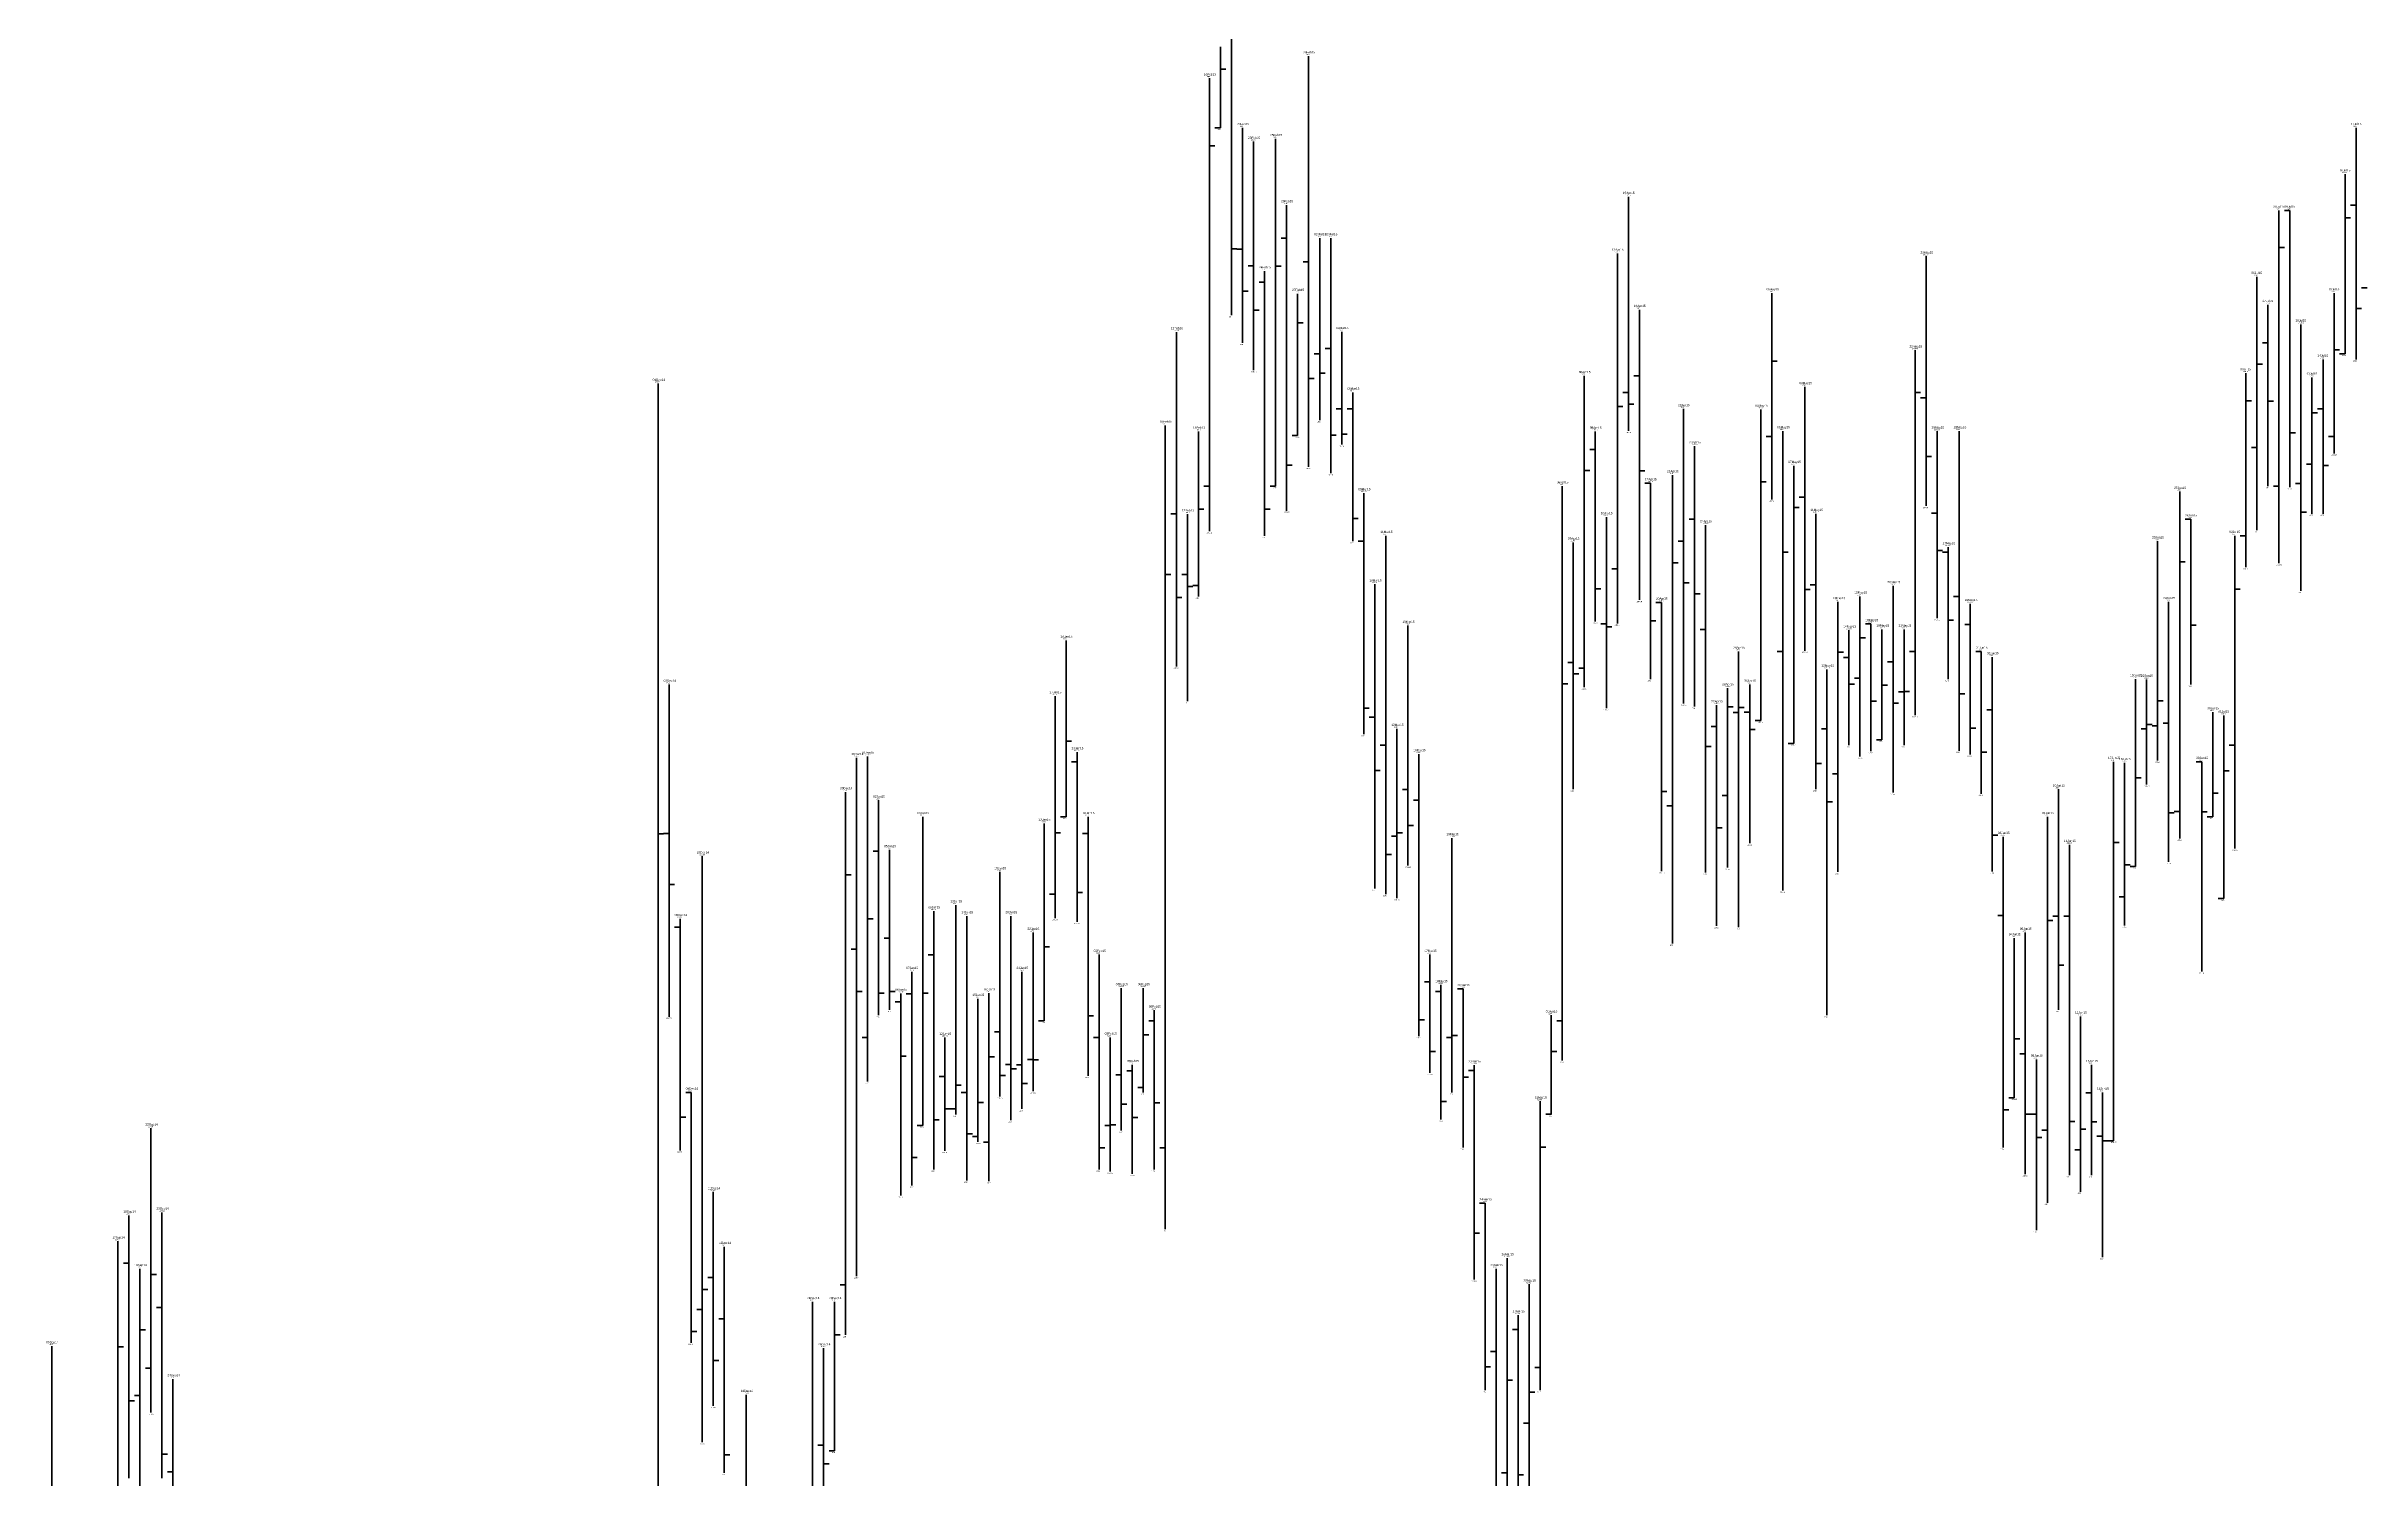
# Model space of a CAD drawing. Header units: inches. Extents: x 0 to 30000, y -20 to 2443.
# Drawn here: x 4894.5 to 5104.5, y 600 to 729.9 of the extents above; entities that cross this region are included whole.
import ezdxf

# ---------------------------------------------------------------- set-up
doc = ezdxf.new("R2010")
doc.units = ezdxf.units.IN
doc.header["$MEASUREMENT"] = 0
for name, color, linetype in [('DATE', 7, 'Continuous'), ('Graph', 7, 'Continuous'), ('Rate', 7, 'Continuous')]:
    doc.layers.add(name, color=color, linetype=linetype)
doc.styles.get("Standard").update_dxf_attribs({"font": 'arial.ttf'})

msp = doc.modelspace()

# ---------------------------------------------------------------- linework, layer by layer
at = {"layer": 'Graph', "color": 1, "lineweight": 35}
for p, q in [((5002, 763.15), (5002, 705.5)), ((5009, 729), (5009, 691.75)), ((5003, 722.5), (5003, 703)), ((5104, 722.5), (5104, 701.5)), ((5004, 721.25), (5004, 700.525)), ((5038, 716.25), (5038, 695.025)), ((5007, 715.5), (5007, 687.775)), ((5098, 715), (5097.5, 715)), ((5098, 715), (5098, 689.9)), ((5104, 715.5), (5103.5, 715.5)), ((5007, 712.5), (5006.5, 712.5)), ((5010, 712.5), (5010, 696)), ((5011, 712.5), (5011, 691.175)), ((5002, 711.525), (5002.5, 711.525)), ((5003, 711.5), (5002.5, 711.5)), ((5004, 710), (5003.5, 710)), ((5009, 710.35), (5008.5, 710.35)), ((5065, 710.85), (5065, 688.2)), ((5005, 708.5), (5004.5, 708.5)), ((5005, 709.5), (5005, 685.5)), ((5105, 708), (5104.5, 708)), ((5003, 707.675), (5003.5, 707.675)), ((5004, 705.975), (5004.5, 705.975)), ((5039, 706), (5039, 679.675)), ((5096, 706.45), (5096, 690)), ((5104, 706.125), (5104.5, 706.125)), ((4997, 703.975), (4997, 673.65)), ((5012, 704), (5012, 693.775)), ((5099, 704.675), (5099, 680.5)), ((5010, 702), (5009.5, 702)), ((5011, 702.5), (5010.5, 702.5)), ((5096, 703), (5095.5, 703)), ((5101, 701.5), (5101, 687.5)), ((5009, 699.775), (5009.5, 699.775)), ((5010, 700.25), (5010.5, 700.25)), ((5039, 700), (5038.5, 700)), ((5013, 698.5), (5013, 685)), ((5038, 698.5), (5037.5, 698.5)), ((5038, 697.45), (5038.5, 697.45)), ((5054, 699), (5054, 675.075)), ((5065, 698), (5064.5, 698)), ((5096, 697.7), (5096.5, 697.7)), ((5012, 697), (5011.5, 697)), ((5013, 697), (5012.5, 697)), ((5043, 697), (5043, 670.275)), ((5101, 697), (5100.5, 697)), ((5011, 694.625), (5011.5, 694.625)), ((5012, 694.7), (5012.5, 694.7)), ((5035, 693.325), (5034.5, 693.325)), ((5035, 694.95), (5035, 677.725)), ((5044, 693.625), (5044, 670)), ((5066, 694.975), (5066, 678.025)), ((5068, 695), (5068, 666)), ((5098, 694.825), (5098.5, 694.825)), ((5007, 691.9), (5007.5, 691.9)), ((5039, 691.375), (5039.5, 691.375)), ((5065, 692.675), (5065.5, 692.675)), ((5101, 691.875), (5101.5, 691.875)), ((5014, 689.375), (5014, 667.5)), ((5040, 690.275), (5039.5, 690.275)), ((5040, 690.275), (5040, 672.5)), ((5054, 689), (5053.5, 689)), ((5099, 690.25), (5098.5, 690.25)), ((4997, 687.5), (4996.5, 687.5)), ((4998, 687.45), (4998, 670.5)), ((5005, 687.925), (5005.5, 687.925)), ((5013, 687.075), (5013.5, 687.075)), ((5036, 687.2), (5036, 669.85)), ((5044, 687), (5043.5, 687)), ((5055, 687.5), (5055, 662.5)), ((5066, 687.55), (5065.5, 687.55)), ((5089, 687), (5088.5, 687)), ((5089, 687), (5089, 672)), ((5099, 687.625), (5099.5, 687.625)), ((5014, 685), (5013.5, 685)), ((5016, 685.5), (5016, 653)), ((5033, 684.9), (5033, 662.5)), ((5043, 685), (5042.5, 685)), ((5045, 686.475), (5045, 654.95)), ((5066, 684.175), (5066.5, 684.175)), ((5067, 684), (5066.5, 684)), ((5067, 684.475), (5067, 672.5)), ((4998, 682), (4997.5, 682)), ((4998, 680.9), (4998.5, 680.9)), ((5015, 681.1), (5015, 653.5)), ((5035, 680.7), (5035.5, 680.7)), ((5043, 681.225), (5043.5, 681.225)), ((5054, 680.625), (5054.5, 680.625)), ((5055, 681.05), (5054.5, 681.05)), ((5062, 680.95), (5062, 662.2)), ((4997, 679.9), (4997.5, 679.9)), ((5041, 679.45), (5040.5, 679.45)), ((5041, 679.45), (5041, 655.075)), ((5044, 680.225), (5044.5, 680.225)), ((5068, 680), (5067.5, 680)), ((5069, 679.325), (5069, 665.65)), ((5087, 679.5), (5087, 655.925)), ((5018, 677.35), (5018, 655.575)), ((5036, 677.5), (5035.5, 677.5)), ((5036, 677.225), (5036.5, 677.225)), ((5040, 677.775), (5040.5, 677.775)), ((5045, 677), (5044.5, 677)), ((5058, 676.925), (5058, 666.5)), ((5060, 677.5), (5059.5, 677.5)), ((5060, 677.5), (5060, 665.95)), ((5067, 677.85), (5067.5, 677.85)), ((5069, 677.45), (5068.5, 677.45)), ((5089, 677.4), (5089.5, 677.4)), ((5058, 674.45), (5057.5, 674.45)), ((5070, 675), (5069.5, 675)), ((5070, 675), (5070, 662.1)), ((5071, 674.5), (5071, 655.05)), ((4951, 672), (4951, 641.875)), ((5033, 674), (5032.5, 674)), ((5033, 672.975), (5033.5, 672.975)), ((5049, 672), (5049, 657.6)), ((5056, 673.375), (5056, 642)), ((5058, 672.025), (5058.5, 672.025)), ((5062, 674.05), (5061.5, 674.05)), ((5046, 670.125), (5046, 650.1)), ((5060, 670.5), (5060.5, 670.5)), ((5062, 670.3), (5062.5, 670.3)), ((5068, 671.175), (5068.5, 671.175)), ((5014, 669.875), (5014.5, 669.875)), ((5015, 669.05), (5014.5, 669.05)), ((5046, 668.2), (5045.5, 668.2)), ((5049, 669.5), (5048.5, 669.5)), ((5049, 667.925), (5049.5, 667.925)), ((5056, 668), (5055.5, 668)), ((5069, 668.05), (5069.5, 668.05)), ((5071, 669.7), (5070.5, 669.7)), ((5087, 668.5), (5086.5, 668.5)), ((4988, 665.875), (4988, 650.475)), ((5016, 666.5), (5015.5, 666.5)), ((5019, 665.7), (5019, 640.1)), ((5045, 666.375), (5045.5, 666.375)), ((5070, 665.875), (5070.5, 665.875)), ((4968, 665.35), (4968, 618.35)), ((4988, 665), (4987.5, 665)), ((5015, 664.2), (5015.5, 664.2)), ((5055, 664.85), (5055.5, 664.85)), ((5090, 665), (5089.5, 665)), ((5090, 665), (5090, 645.975)), ((4970, 661.5), (4970, 642)), ((5018, 662.475), (5017.5, 662.475)), ((5019, 661.5), (5018.5, 661.5)), ((5041, 662.3), (5041.5, 662.3)), ((5077, 662.5), (5077, 642.5)), ((4989, 660), (4989, 636.5)), ((5056, 661.35), (5056.5, 661.35)), ((5087, 660.375), (5087.5, 660.375)), ((5090, 660.45), (5090.5, 660.45)), ((4951, 658.5), (4950.5, 658.5)), ((4989, 658.5), (4988.5, 658.5)), ((5018, 659.225), (5018.5, 659.225)), ((5046, 659), (5046.5, 659)), ((5071, 658.325), (5071.5, 658.325)), ((5072, 658.2), (5072, 630)), ((5078, 657.475), (5078, 627.5)), ((4970, 656.875), (4969.5, 656.875)), ((4971, 657), (4971, 642.5)), ((5016, 656.6), (5016.5, 656.6)), ((4951, 653.85), (4951.5, 653.85)), ((4981, 655), (4981, 634.625)), ((4988, 653.125), (4988.5, 653.125)), ((4975, 651.45), (4975, 628)), ((4978, 651), (4978, 627)), ((4982, 651), (4982, 632.5)), ((5072, 651.05), (5071.5, 651.05)), ((5077, 651), (5076.5, 651)), ((5078, 651), (5077.5, 651)), ((4952, 650), (4951.5, 650)), ((4952, 650.75), (4952, 629.75)), ((4971, 649), (4970.5, 649)), ((4984, 649.5), (4984, 635.125)), ((5074, 649.5), (5074, 627.6)), ((4968, 648), (4967.5, 648)), ((4975, 647.475), (4974.5, 647.475)), ((4990, 647.5), (4990, 628)), ((5020, 647.5), (5020, 636.775)), ((4973, 645.95), (4973, 626.55)), ((4983, 645.95), (4983, 633.5)), ((5020, 645.025), (5019.5, 645.025)), ((5021, 644.75), (5021, 632.55)), ((5077, 646.55), (5077.5, 646.55)), ((4968, 644.15), (4968.5, 644.15)), ((4970, 644), (4970.5, 644)), ((4971, 644.15), (4971.5, 644.15)), ((4972, 643.225), (4971.5, 643.225)), ((4972, 643.975), (4972, 625.65)), ((4973, 643.95), (4972.5, 643.95)), ((4992, 644.475), (4992, 631.55)), ((5021, 644.15), (5020.5, 644.15)), ((5023, 644.4), (5022.5, 644.4)), ((5023, 644.4), (5023, 630)), ((4981, 640.5), (4980.5, 640.5)), ((4989, 641.95), (4989.5, 641.95)), ((4995, 641.5), (4994.5, 641.5)), ((4995, 642.45), (4995, 628)), ((5019, 641.575), (5019.5, 641.575)), ((4976, 639.975), (4976, 629.7)), ((4990, 640), (4989.5, 640)), ((5020, 638.725), (5020.5, 638.725)), ((5074, 638.5), (5073.5, 638.5)), ((4972, 638.3), (4972.5, 638.3)), ((4976, 636.45), (4975.5, 636.45)), ((4981, 636.55), (4981.5, 636.55)), ((4982, 637.55), (4981.5, 637.55)), ((4982, 637.15), (4982.5, 637.15)), ((4983, 637.5), (4982.5, 637.5)), ((4984, 638), (4983.5, 638)), ((4984, 637.95), (4984.5, 637.95)), ((4992, 636.6), (4991.5, 636.6)), ((4993, 636.95), (4992.5, 636.95)), ((4993, 637.5), (4993, 627.625)), ((5023, 636.375), (5023.5, 636.375)), ((5024, 637), (5023.5, 637)), ((5024, 637.475), (5024, 618.025)), ((5075, 638), (5075, 622.5)), ((5080, 637.5), (5080, 627.5)), ((4953, 635), (4952.5, 635)), ((4953, 635), (4953, 612.3)), ((4978, 635), (4977.5, 635)), ((4983, 635.8), (4983.5, 635.8)), ((5080, 634.975), (5079.5, 634.975)), ((5081, 635), (5081, 620.05)), ((4952, 632.75), (4952.5, 632.75)), ((4975, 632.525), (4975.5, 632.525)), ((4976, 633.5), (4976.5, 633.5)), ((4992, 633.925), (4992.5, 633.925)), ((4993, 632.725), (4993.5, 632.725)), ((4995, 634.05), (4995.5, 634.05)), ((5021, 634.175), (5021.5, 634.175)), ((5072, 633.425), (5072.5, 633.425)), ((5074, 633.025), (5074.5, 633.025)), ((5075, 633.025), (5074.5, 633.025)), ((5078, 632.375), (5078.5, 632.375)), ((5080, 632.35), (5080.5, 632.35)), ((4978, 631.25), (4978.5, 631.25)), ((5075, 630.925), (5075.5, 630.925)), ((5081, 631.025), (5080.5, 631.025)), ((5081, 630.625), (5081.5, 630.625)), ((4973, 629.1), (4973.5, 629.1)), ((4990, 629.975), (4990.5, 629.975)), ((4955, 625.975), (4955, 606.575)), ((4902, 623.85), (4902, 600.025)), ((4905, 624.125), (4905, 600)), ((5025, 624.95), (5024.5, 624.95)), ((5025, 624.95), (5025, 608)), ((5024, 622.25), (5024.5, 622.25)), ((4902, 619.5), (4901.5, 619.5)), ((4956, 621), (4956, 600.5)), ((4955, 618.225), (4954.5, 618.225)), ((5026, 619), (5026, 596.525)), ((4905, 615.5), (4904.5, 615.5)), ((4953, 613.325), (4953.5, 613.325)), ((4956, 614.475), (4955.5, 614.475)), ((5028, 613.5), (5027.5, 613.5)), ((5028, 614.8), (5028, 592.925)), ((4965, 611.8), (4965, 593.425)), ((5026, 611.5), (5025.5, 611.5)), ((4906, 609), (4906, 577.5)), ((4955, 610.7), (4955.5, 610.7)), ((5025, 610.125), (5025.5, 610.125)), ((4902, 607.025), (4902.5, 607.025)), ((4965, 603), (4964.5, 603)), ((4905, 602.2), (4905.5, 602.2)), ((4906, 600.6), (4905.5, 600.6)), ((4956, 602.125), (4956.5, 602.125)), ((4965, 601.325), (4965.5, 601.325)), ((5028, 600.325), (5028.5, 600.325))]:
    msp.add_line(p, q, dxfattribs=at)
at = {"layer": 'Graph', "color": 3, "lineweight": 35}
for p, q in [((5001, 729.85), (5001, 722.5)), ((5000, 727), (5000, 685.925)), ((5001, 727.825), (5001.5, 727.825)), ((5001, 722.5), (5000.5, 722.5)), ((5000, 720.875), (5000.5, 720.875)), ((5006, 721.5), (5006, 690)), ((5103, 718.3), (5103, 702)), ((5097, 715), (5097, 683.025)), ((5103, 714.35), (5103.5, 714.35)), ((5006, 709.95), (5006.5, 709.95)), ((5037, 711.1), (5037, 677.55)), ((5097, 711.65), (5097.5, 711.65)), ((5095, 709), (5095, 686)), ((5008, 707.45), (5008, 694.6)), ((5051, 707.5), (5051, 688.8)), ((5102, 707.5), (5102, 692.975)), ((5008, 704.825), (5008.5, 704.825)), ((5064, 702.325), (5064, 669.225)), ((5102, 702.375), (5102.5, 702.375)), ((5103, 702), (5102.5, 702)), ((4950, 699.3), (4950, 587.5)), ((5034, 700), (5034, 671.75)), ((5051, 701.325), (5051.5, 701.325)), ((5094, 700.25), (5094, 682.65)), ((5095, 701.075), (5095.5, 701.075)), ((5100, 699.85), (5100, 687.5)), ((5037, 697.225), (5037.5, 697.225)), ((5064, 698.5), (5064.5, 698.5)), ((5094, 697.725), (5094.5, 697.725)), ((4996, 695.5), (4996, 622.6)), ((5050, 696.95), (5050, 668.75)), ((5100, 696.65), (5100.5, 696.65)), ((4999, 694.95), (4999, 680)), ((5008, 694.6), (5007.5, 694.6)), ((5051, 694.5), (5050.5, 694.5)), ((5052, 695), (5052, 653.325)), ((5095, 693.5), (5094.5, 693.5)), ((5102, 694.5), (5101.5, 694.5)), ((5034, 691.425), (5034.5, 691.425)), ((5042, 691), (5042, 648.5)), ((5053, 691.85), (5053, 666.65)), ((5100, 692), (5099.5, 692)), ((5000, 690), (4999.5, 690)), ((5006, 690), (5005.5, 690)), ((5032, 690), (5032, 637.9)), ((5050, 690.4), (5050.5, 690.4)), ((5088, 689.5), (5088, 658.05)), ((5097, 690), (5096.5, 690)), ((4999, 687.9), (4999.5, 687.9)), ((5053, 688.05), (5053.5, 688.05)), ((5086, 685), (5086, 665.1)), ((5093, 685.5), (5093, 657.125)), ((5094, 685.5), (5093.5, 685.5)), ((5037, 682.5), (5036.5, 682.5)), ((5042, 683.05), (5042.5, 683.05)), ((5052, 684.025), (5052.5, 684.025)), ((5088, 683.125), (5088.5, 683.125)), ((4996, 681.975), (4996.5, 681.975)), ((4999, 681), (4998.5, 681)), ((5093, 680.65), (5093.5, 680.65)), ((5057, 679.5), (5057, 655)), ((5059, 680), (5059, 665.475)), ((5059, 676.225), (5059.5, 676.225)), ((5061, 677), (5061, 667)), ((5063, 677), (5063, 666.5)), ((4987, 676), (4987, 660)), ((5048, 675), (5048, 650)), ((5052, 675), (5051.5, 675)), ((5057, 674.925), (5057.5, 674.925)), ((5064, 675), (5063.5, 675)), ((5032, 672.075), (5032.5, 672.075)), ((5034, 673.5), (5033.5, 673.5)), ((5059, 672.575), (5058.5, 672.575)), ((5084, 672.5), (5084, 655.5)), ((5085, 672.45), (5085, 662.925)), ((4986, 670.95), (4986, 650.825)), ((5047, 671.675), (5047, 655.4)), ((5047, 669.975), (5047.5, 669.975)), ((5048, 669.925), (5048.5, 669.925)), ((5061, 671.95), (5061.5, 671.95)), ((5063, 671.35), (5062.5, 671.35)), ((5063, 671.375), (5063.5, 671.375)), ((5086, 670.525), (5086.5, 670.525)), ((5017, 668), (5017, 652.625)), ((5048, 669.475), (5047.5, 669.475)), ((5050, 668.75), (5049.5, 668.75)), ((5085, 668), (5084.5, 668)), ((5085, 668.375), (5085.5, 668.375)), ((5086, 668.25), (5085.5, 668.25)), ((5091, 669.5), (5091, 660)), ((5092, 669.2), (5092, 652.6)), ((4987, 666.875), (4987.5, 666.875)), ((5053, 666.65), (5052.5, 666.65)), ((5061, 667), (5060.5, 667)), ((5093, 666.5), (5092.5, 666.5)), ((4969, 665.475), (4969, 636)), ((5057, 663.9), (5056.5, 663.9)), ((5082, 665), (5082, 630.625)), ((5083, 664.9), (5083, 650.15)), ((5092, 664.175), (5092.5, 664.175)), ((4967, 662.25), (4967, 613)), ((5047, 661.95), (5046.5, 661.95)), ((5084, 663.55), (5084.5, 663.55)), ((5091, 662.15), (5091.5, 662.15)), ((4974, 660), (4974, 632)), ((4985, 659.4), (4985, 641.5)), ((4987, 660), (4986.5, 660)), ((5042, 661), (5041.5, 661)), ((5076, 660), (5076, 625)), ((5088, 660.5), (5087.5, 660.5)), ((5091, 660), (5090.5, 660)), ((4950, 658.475), (4950.5, 658.475)), ((4986, 658.55), (4986.5, 658.55)), ((5017, 658.25), (5016.5, 658.25)), ((5017, 658.55), (5017.5, 658.55)), ((5022, 658.075), (5022, 635)), ((5082, 657.675), (5082.5, 657.675)), ((4954, 656.425), (4954, 603.275)), ((5083, 655.65), (5083.5, 655.65)), ((5084, 655.5), (5083.5, 655.5)), ((4967, 654.75), (4967.5, 654.75)), ((4977, 652), (4977, 633)), ((4986, 652.975), (4985.5, 652.975)), ((5083, 652.75), (5082.5, 652.75)), ((5092, 652.6), (5091.5, 652.6)), ((4969, 650.75), (4969.5, 650.75)), ((5073, 649), (5073, 634.525)), ((5076, 650.6), (5076.5, 650.6)), ((4985, 648.2), (4985.5, 648.2)), ((4974, 644), (4974.5, 644)), ((4979, 643.5), (4979, 630.525)), ((4980, 644), (4980, 626.95)), ((4994, 644.475), (4994, 635)), ((4985, 641.5), (4984.5, 641.5)), ((5031, 642), (5031, 633)), ((5032, 641.5), (5031.5, 641.5)), ((5079, 641.9), (5079, 626)), ((4969, 640), (4968.5, 640)), ((4991, 640), (4991, 627.825)), ((4994, 640.225), (4994.5, 640.225)), ((5022, 640), (5021.5, 640)), ((5022, 640.175), (5022.5, 640.175)), ((5031, 638.725), (5031.5, 638.725)), ((5073, 639.875), (5073.5, 639.875)), ((4980, 638.225), (4980.5, 638.225)), ((4977, 635.65), (4977.5, 635.65)), ((4994, 635.45), (4993.5, 635.45)), ((5030, 634.2), (5030, 608)), ((5073, 634.525), (5072.5, 634.525)), ((4977, 633.5), (4976.5, 633.5)), ((4979, 634.075), (4979.5, 634.075)), ((5031, 633.025), (5030.5, 633.025)), ((4904, 631.75), (4904, 605.975)), ((4974, 632), (4973.5, 632)), ((4979, 631), (4978.5, 631)), ((4980, 630.5), (4979.5, 630.5)), ((4991, 632), (4990.5, 632)), ((4991, 632.075), (4991.5, 632.075)), ((5030, 630.05), (5030.5, 630.05)), ((5076, 631.575), (5075.5, 631.575)), ((5079, 631.675), (5079.5, 631.675)), ((5082, 630.625), (5081.5, 630.625)), ((4996, 629.975), (4995.5, 629.975)), ((5079, 629.8), (5078.5, 629.8)), ((4901, 621.5), (4901, 576)), ((5027, 619.975), (5027, 590.85)), ((4903, 619), (4903, 592.5)), ((4904, 618.5), (4904.5, 618.5)), ((4967, 617.55), (4966.5, 617.55)), ((5029, 617.6), (5029, 598.5)), ((4954, 615.3), (4953.5, 615.3)), ((4954, 617.125), (4954.5, 617.125)), ((4964, 616), (4964, 577.8)), ((4966, 616), (4966, 602.5)), ((4903, 613.475), (4903.5, 613.475)), ((4895, 612), (4895, 552.9)), ((4901, 611.925), (4901.5, 611.925)), ((4966, 613), (4966.5, 613)), ((4904, 610), (4903.5, 610)), ((5030, 610.05), (5029.5, 610.05)), ((4903, 607.5), (4902.5, 607.5)), ((4958, 607.575), (4958, 568.075)), ((5027, 608.9), (5027.5, 608.9)), ((5029, 607.825), (5029.5, 607.825)), ((5029, 605), (5028.5, 605)), ((4966, 602.5), (4965.5, 602.5)), ((5027, 600.5), (5026.5, 600.5))]:
    msp.add_line(p, q, dxfattribs=at)

# ---------------------------------------------------------------- texts
at = {"layer": 'DATE'}
for s, p in [('28Feb15', (5008.5, 729.25)), ('16Feb15', (4999.5, 727.25)), ('20Feb15', (5002.5, 722.75)), ('17Jul15', (5103.5, 722.75)), ('23Feb15', (5003.5, 721.5)), ('25Feb15', (5005.5, 721.75)), ('16Jul15', (5102.5, 718.55)), ('15Apr15', (5037.5, 716.5)), ('26Feb15', (5006.5, 715.75)), ('08Jul15', (5096.5, 715.25)), ('09Jul15', (5097.5, 715.25)), ('02Mar15', (5009.5, 712.75)), ('03Mar15', (5010.5, 712.75)), ('24Feb15', (5004.5, 709.75)), ('13Apr15', (5036.5, 711.35)), ('25May15', (5064.5, 711.1)), ('27Feb15', (5007.5, 707.7)), ('05May15', (5050.5, 707.75)), ('06Jul15', (5094.5, 709.25)), ('15Jul15', (5101.5, 707.75)), ('16Apr15', (5038.5, 706.25)), ('07Jul15', (5095.5, 706.7)), ('11Feb15', (4996.5, 704.225)), ('04Mar15', (5011.5, 704.25)), ('10Jul15', (5098.5, 704.925)), ('22May15', (5063.5, 702.575)), ('14Jul15', (5100.5, 701.75)), ('04Dec14', (4949.5, 699.55)), ('08Apr15', (5033.5, 700.25)), ('08May15', (5053.5, 699.25)), ('03Jul15', (5093.5, 700.5)), ('13Jul15', (5099.5, 700.1)), ('05Mar15', (5012.5, 698.75)), ('22Apr15', (5042.5, 697.25)), ('04May15', (5049.5, 697.2)), ('10Feb15', (4995.5, 695.75)), ('13Feb15', (4998.5, 695.2)), ('09Apr15', (5034.5, 695.2)), ('06May15', (5051.5, 695.25)), ('26May15', (5065.5, 695.225)), ('28May15', (5067.5, 695.25)), ('23Apr15', (5043.5, 693.875)), ('21Apr15', (5041.5, 691.25)), ('07May15', (5052.5, 692.1)), ('09Mar15', (5013.5, 689.625)), ('06Apr15', (5031.5, 690.25)), ('17Apr15', (5039.5, 690.525)), ('25Jun15', (5087.5, 689.75)), ('12Feb15', (4997.5, 687.7)), ('10Apr15', (5035.5, 687.45)), ('24Apr15', (5044.5, 686.725)), ('11May15', (5054.5, 687.75)), ('26Jun15', (5088.5, 687.25)), ('11Mar15', (5015.5, 685.75)), ('07Apr15', (5032.5, 685.15)), ('27May15', (5066.5, 684.725)), ('23Jun15', (5085.5, 685.25)), ('02Jul15', (5092.5, 685.75)), ('10Mar15', (5014.5, 681.35)), ('15May15', (5058.5, 680.25)), ('20May15', (5061.5, 681.2)), ('20Apr15', (5040.5, 679.7)), ('13May15', (5056.5, 679.75)), ('29May15', (5068.5, 679.575)), ('24Jun15', (5086.5, 679.75)), ('28Jan15', (4986.5, 676.25)), ('13Mar15', (5017.5, 677.6)), ('14May15', (5057.5, 677.175)), ('18May15', (5059.5, 677.75)), ('19May15', (5060.5, 677.25)), ('21May15', (5062.5, 677.25)), ('29Apr15', (5047.5, 675.25)), ('01Jun15', (5069.5, 675.25)), ('02Jun15', (5070.5, 674.75)), ('05Dec14', (4950.5, 672.25)), ('28Apr15', (5046.5, 671.925)), ('30Apr15', (5048.5, 672.25)), ('12May15', (5055.5, 673.625)), ('19Jun15', (5083.5, 672.75)), ('22Jun15', (5084.5, 672.7)), ('27Jan15', (4985.5, 671.2)), ('27Apr15', (5045.5, 670.375)), ('30Jun15', (5090.5, 669.75)), ('12Mar15', (5016.5, 668.25)), ('01Jul15', (5091.5, 669.45)), ('31Dec14', (4967.5, 665.6)), ('01Jan15', (4968.5, 665.725)), ('29Jan15', (4987.5, 666.125)), ('16Mar15', (5018.5, 665.95)), ('17Jun15', (5081.5, 665.25)), ('18Jun15', (5082.5, 665.15)), ('29Jun15', (5089.5, 665.25)), ('30Dec14', (4966.5, 662.5)), ('02Jan15', (4969.5, 661.75)), ('10Jun15', (5076.5, 662.75)), ('08Jan15', (4973.5, 660.25)), ('23Jan15', (4984.5, 659.65)), ('30Jan15', (4988.5, 660.25)), ('09Jun15', (5075.5, 660.25)), ('05Jan15', (4970.5, 657.25)), ('19Mar15', (5021.5, 658.325)), ('03Jun15', (5071.5, 658.45)), ('11Jun15', (5077.5, 657.725)), ('10Dec14', (4953.5, 656.675)), ('19Jan15', (4980.5, 655.25)), ('08Dec14', (4951.5, 651)), ('09Jan15', (4974.5, 651.7)), ('13Jan15', (4976.5, 652.25)), ('14Jan15', (4977.5, 651.25)), ('20Jan15', (4981.5, 651.25)), ('22Jan15', (4983.5, 649.75)), ('04Jun15', (5072.5, 649.25)), ('05Jun15', (5073.5, 649.75)), ('02Feb15', (4989.5, 647.75)), ('17Mar15', (5019.5, 647.75)), ('07Jan15', (4972.5, 646.2)), ('21Jan15', (4982.5, 646.2)), ('04Feb15', (4991.5, 644.725)), ('06Feb15', (4993.5, 644.725)), ('18Mar15', (5020.5, 645)), ('20Mar15', (5022.5, 644.65)), ('06Jan15', (4971.5, 644.225)), ('15Jan15', (4978.5, 643.75)), ('16Jan15', (4979.5, 644.25)), ('09Feb15', (4994.5, 642.7)), ('01Apr15', (5030.5, 642.25)), ('12Jun15', (5078.5, 642.15)), ('12Jan15', (4975.5, 640.225)), ('03Feb15', (4990.5, 640.25)), ('08Jun15', (5074.5, 638.25)), ('05Feb15', (4992.5, 637.75)), ('23Mar15', (5023.5, 637.725)), ('15Jun15', (5079.5, 637.75)), ('09Dec14', (4952.5, 635.25)), ('31Mar15', (5029.5, 634.45)), ('16Jun15', (5080.5, 635.25)), ('22Sep14', (4903.5, 632)), ('11Dec14', (4954.5, 626.225)), ('18Sep14', (4901.5, 624.1)), ('23Sep14', (4904.5, 624.375)), ('24Mar15', (5024.5, 625.2)), ('17Sep14', (4900.5, 621.75)), ('12Dec14', (4955.5, 621.25)), ('26Mar15', (5026.5, 620.225)), ('19Sep14', (4902.5, 619.25)), ('25Mar15', (5025.5, 619.25)), ('30Mar15', (5028.5, 617.85)), ('24Dec14', (4963.5, 616.25)), ('29Dec14', (4965.5, 616.25)), ('27Mar15', (5027.5, 615.05)), ('09Sep14', (4894.5, 612.25)), ('26Dec14', (4964.5, 612.05)), ('24Sep14', (4905.5, 609.25)), ('16Dec14', (4957.5, 607.825))]:
    msp.add_text(s, height=0.2, dxfattribs=at).set_placement(p)
at = {"layer": 'Rate'}
for s, p in [('1458', (5008.75, 729.1)), ('1454', (4999.75, 727.1)), ('1445', (5000.75, 722.3)), ('1445', (5002.75, 722.6)), ('1445', (5103.75, 722.6)), ('1442.5', (5003.75, 721.35)), ('1443', (5005.75, 721.6)), ('1436.6', (5102.75, 718.4)), ('1432.5', (5037.75, 716.35)), ('1431', (5006.75, 715.6)), ('1430', (5096.75, 715.1)), ('1430', (5097.75, 715.1)), ('1425', (5009.75, 712.6)), ('1425', (5010.75, 712.6)), ('1422.2', (5036.75, 711.2)), ('1421.7', (5064.75, 710.95)), ('1419', (5004.75, 709.6)), ('1415', (5050.75, 707.6)), ('1418', (5094.75, 709.1)), ('1415', (5101.75, 707.6)), ('1414.9', (5007.75, 707.55)), ('1412', (5038.75, 706.1)), ('1412.9', (5095.75, 706.55)), ('1407.95', (4996.75, 704.075)), ('1411', (5001.75, 705.3)), ('1408', (5011.75, 704.1)), ('1409.35', (5098.75, 704.775)), ('1406', (5002.75, 702.8)), ('1404.65', (5063.75, 702.425)), ('1403', (5100.75, 701.6)), ('1404', (5102.75, 701.8)), ('1403', (5103.75, 701.3)), ('1398.6', (4949.75, 699.4)), ('1401.05', (5003.75, 700.325)), ('1400', (5033.75, 700.1)), ('1400.5', (5093.75, 700.35)), ('1399.7', (5099.75, 699.95)), ('1397', (5012.75, 698.6)), ('1394', (5042.75, 697.1)), ('1398', (5053.75, 699.1)), ('1391', (4995.75, 695.6)), ('1389.9', (4998.75, 695.05)), ('1392', (5009.75, 695.8)), ('1389.9', (5034.75, 695.05)), ('1393.9', (5049.75, 697.05)), ('1390', (5051.75, 695.1)), ('1389.95', (5065.75, 695.075)), ('1390', (5067.75, 695.1)), ('1389.2', (5007.75, 694.4)), ('1387.55', (5011.75, 693.575)), ('1390.05', (5037.75, 694.825)), ('1387.25', (5043.75, 693.725)), ('1383.5', (5008.75, 691.55)), ('1382.35', (5010.75, 690.975)), ('1382', (5041.75, 691.1)), ('1383.7', (5052.75, 691.95)), ('1385.95', (5101.75, 692.775)), ('1380', (5005.75, 689.8)), ('1378.75', (5013.75, 689.475)), ('1380', (5031.75, 690.1)), ('1380.55', (5039.75, 690.375)), ('1379', (5087.75, 689.6)), ('1380', (5095.75, 689.8)), ('1379.8', (5097.75, 689.7)), ('1374.9', (4997.75, 687.55)), ('1375.55', (5006.75, 687.575)), ('1374.4', (5035.75, 687.3)), ('1377.6', (5050.75, 688.6)), ('1375', (5054.75, 687.6)), ('1376.4', (5064.75, 688)), ('1374', (5088.75, 687.1)), ('1375', (5099.75, 687.3)), ('1375', (5100.75, 687.3)), ('1371.85', (4999.75, 685.725)), ('1371', (5004.75, 685.3)), ('1370', (5012.75, 684.8)), ('1371', (5015.75, 685.6)), ('1369.8', (5032.75, 685)), ('1372.95', (5044.75, 686.575)), ('1368.95', (5066.75, 684.575)), ('1370', (5085.75, 685.1)), ('1371', (5092.75, 685.6)), ('1372', (5094.75, 685.8)), ('1365.3', (5093.75, 682.45)), ('1366.05', (5096.75, 682.825)), ('1362.2', (5014.75, 681.2)), ('1361.9', (5061.75, 681.05)), ('1361', (5098.75, 680.3)), ('1360', (4998.75, 679.8)), ('1359.35', (5038.75, 679.475)), ('1358.9', (5040.75, 679.55)), ('1359', (5056.75, 679.6)), ('1360', (5058.75, 680.1)), ('1358.65', (5068.75, 679.425)), ('1359', (5086.75, 679.6)), ('1352', (4986.75, 676.1)), ('1354.7', (5017.75, 677.45)), ('1355.45', (5034.75, 677.525)), ('1355.1', (5036.75, 677.35)), ('1353.85', (5057.75, 677.025)), ('1355', (5059.75, 677.6)), ('1354', (5060.75, 677.1)), ('1354', (5062.75, 677.1)), ('1356.05', (5065.75, 677.825)), ('1350', (5047.75, 675.1)), ('1350.15', (5053.75, 674.875)), ('1350', (5069.75, 675.1)), ('1349', (5070.75, 674.6)), ('1344', (4950.75, 672.1)), ('1347.3', (4996.75, 673.45)), ('1345', (5039.75, 672.3)), ('1344', (5048.75, 672.1)), ('1346.75', (5055.75, 673.475)), ('1345', (5066.75, 672.3)), ('1345', (5083.75, 672.6)), ('1344.9', (5084.75, 672.55)), ('1341.9', (4985.75, 671.05)), ('1341', (4997.75, 670.3)), ('1343.5', (5033.75, 671.55)), ('1340.55', (5042.75, 670.075)), ('1340', (5043.75, 669.8)), ('1340.25', (5045.75, 670.225)), ('1343.35', (5046.75, 671.775)), ('1344', (5088.75, 671.8)), ('1336', (5016.75, 668.1)), ('1339.7', (5035.75, 669.65)), ('1337.5', (5049.75, 668.55)), ('1338.45', (5063.75, 669.025)), ('1339', (5090.75, 669.6)), ('1338.4', (5091.75, 669.3)), ('1331.75', (4987.75, 665.975)), ('1335', (5013.75, 667.3)), ('1331.4', (5018.75, 665.8)), ('1333.3', (5052.75, 666.45)), ('1333', (5057.75, 666.3)), ('1331.9', (5059.75, 665.75)), ('1334', (5060.75, 666.8)), ('1333', (5062.75, 666.3)), ('1332', (5067.75, 665.8)), ('1330.7', (4967.75, 665.45)), ('1330.95', (4968.75, 665.575)), ('1330.95', (5058.75, 665.275)), ('1331.3', (5068.75, 665.45)), ('1330', (5081.75, 665.1)), ('1329.8', (5082.75, 665)), ('1330.2', (5085.75, 664.9)), ('1330', (5089.75, 665.1)), ('1324.5', (4966.75, 662.35)), ('1323', (4969.75, 661.6)), ('1325', (5032.75, 662.3)), ('1325', (5054.75, 662.3)), ('1324.4', (5061.75, 662)), ('1324.2', (5069.75, 661.9)), ('1325', (5076.75, 662.6)), ('1325.85', (5084.75, 662.725)), ('1320', (4973.75, 660.1)), ('1318.8', (4984.75, 659.5)), ('1320', (4986.75, 659.8)), ('1320', (4988.75, 660.1)), ('1320', (5075.75, 660.1)), ('1320', (5090.75, 659.8)), ('1316.15', (5021.75, 658.175)), ('1315.2', (5048.75, 657.4)), ('1316.4', (5071.75, 658.3)), ('1314.95', (5077.75, 657.575)), ('1316.1', (5087.75, 657.85)), ('1312.85', (4953.75, 656.525)), ('1314', (4970.75, 657.1)), ('1310', (4980.75, 655.1)), ('1311.15', (5017.75, 655.375)), ('1310.8', (5046.75, 655.2)), ('1311', (5083.75, 655.3)), ('1311.85', (5086.75, 655.725)), ('1314.25', (5092.75, 656.925)), ('1307', (5014.75, 653.3)), ('1310.15', (5040.75, 654.875)), ('1309.9', (5044.75, 654.75)), ('1306.65', (5051.75, 653.125)), ('1310', (5056.75, 654.8)), ('1310.1', (5070.75, 654.85)), ('1302.9', (4974.75, 651.55)), ('1304', (4976.75, 652.1)), ('1302', (4977.75, 651.1)), ('1302', (4981.75, 651.1)), ('1306', (5015.75, 652.8)), ('1305.25', (5016.75, 652.425)), ('1305.2', (5091.75, 652.4)), ('1301.5', (4951.75, 650.85)), ('1299', (4983.75, 649.6)), ('1301.65', (4985.75, 650.625)), ('1300.95', (4987.75, 650.275)), ('1300.2', (5045.75, 649.9)), ('1300', (5047.75, 649.8)), ('1298', (5072.75, 649.1)), ('1299', (5073.75, 649.6)), ('1300.3', (5082.75, 649.95)), ('1295', (4989.75, 647.6)), ('1295', (5019.75, 647.6)), ('1297', (5041.75, 648.3)), ('1291.9', (4972.75, 646.05)), ('1291.9', (4982.75, 646.05)), ('1289.5', (5020.75, 644.85)), ('1291.95', (5089.75, 645.775)), ('1287.95', (4971.75, 644.075)), ('1287', (4978.75, 643.6)), ('1288', (4979.75, 644.1)), ('1288.95', (4991.75, 644.575)), ('1288.95', (4993.75, 644.575)), ('1284.9', (4994.75, 642.55)), ('1288.8', (5022.75, 644.5)), ('1283.75', (4950.75, 641.675)), ('1284', (4969.75, 641.8)), ('1285', (4970.75, 642.3)), ('1283', (4984.75, 641.3)), ('1284', (5030.75, 642.1)), ('1284', (5055.75, 641.8)), ('1285', (5076.75, 642.3)), ('1283.8', (5078.75, 642)), ('1279.95', (4975.75, 640.075)), ('1280', (4990.75, 640.1)), ('1280.2', (5018.75, 639.9)), ('1273', (4988.75, 636.3)), ('1275', (4992.75, 637.6)), ('1273.55', (5019.75, 636.575)), ('1274.95', (5023.75, 637.575)), ('1275.8', (5031.75, 637.7)), ('1276', (5074.75, 638.1)), ('1275', (5079.75, 637.6)), ('1270', (4952.75, 635.1)), ('1272', (4968.75, 635.8)), ('1269.25', (4980.75, 634.425)), ('1270.25', (4983.75, 634.925)), ('1270', (4993.75, 634.8)), ('1270', (5021.75, 634.8)), ('1268.4', (5029.75, 634.3)), ('1269.05', (5072.75, 634.325)), ('1270', (5080.75, 635.1)), ('1266', (4976.75, 632.8)), ('1265', (4981.75, 632.3)), ('1267', (4982.75, 633.3)), ('1265.1', (5020.75, 632.35)), ('1266', (5030.75, 632.8)), ('1263.5', (4903.75, 631.85)), ('1264', (4973.75, 631.8)), ('1261.05', (4978.75, 630.325)), ('1263.1', (4991.75, 631.35)), ('1261.25', (5081.75, 630.425)), ('1259.5', (4951.75, 629.55)), ('1256', (4974.75, 627.8)), ('1259.4', (4975.75, 629.5)), ('1256', (4989.75, 627.8)), ('1256', (4994.75, 627.8)), ('1260', (5022.75, 629.8)), ('1260', (5071.75, 629.8)), ('1251.95', (4954.75, 626.075)), ('1253.1', (4972.75, 626.35)), ('1254', (4977.75, 626.8)), ('1253.9', (4979.75, 626.75)), ('1255.65', (4990.75, 627.625)), ('1255.25', (4992.75, 627.425)), ('1255.2', (5073.75, 627.4)), ('1255', (5077.75, 627.3)), ('1252', (5078.75, 625.8)), ('1255', (5079.75, 627.3)), ('1247.7', (4901.75, 623.95)), ('1248.25', (4904.75, 624.225)), ('1251.3', (4971.75, 625.45)), ('1249.9', (5024.75, 625.05)), ('1250', (5075.75, 624.8)), ('1243', (4900.75, 621.6)), ('1245.2', (4995.75, 622.4)), ('1245', (5074.75, 622.3)), ('1242', (4955.75, 621.1)), ('1239.95', (5026.75, 620.075)), ('1240.1', (5080.75, 619.85)), ('1238', (4902.75, 619.1)), ('1236.7', (4967.75, 618.15)), ('1236.05', (5023.75, 617.825)), ('1238', (5025.75, 619.1)), ('1235.2', (5028.75, 617.7)), ('1232', (4963.75, 616.1)), ('1232', (4965.75, 616.1)), ('1229.6', (5027.75, 614.9)), ('1224', (4894.75, 612.1)), ('1224.6', (4952.75, 612.1)), ('1223.6', (4964.75, 611.9)), ('1226', (4966.75, 612.8)), ('1218', (4905.75, 609.1)), ('1215.15', (4957.75, 607.675)), ('1216', (5024.75, 607.8)), ('1216', (5029.75, 607.8)), ('1211.95', (4903.75, 605.775)), ('1213.15', (4954.75, 606.375)), ('1206.55', (4953.75, 603.075)), ('1205', (4965.75, 602.3)), ('1201', (4955.75, 600.3))]:
    msp.add_text(s, height=0.1, dxfattribs=at).set_placement(p)

doc.saveas('drawing.dxf')
